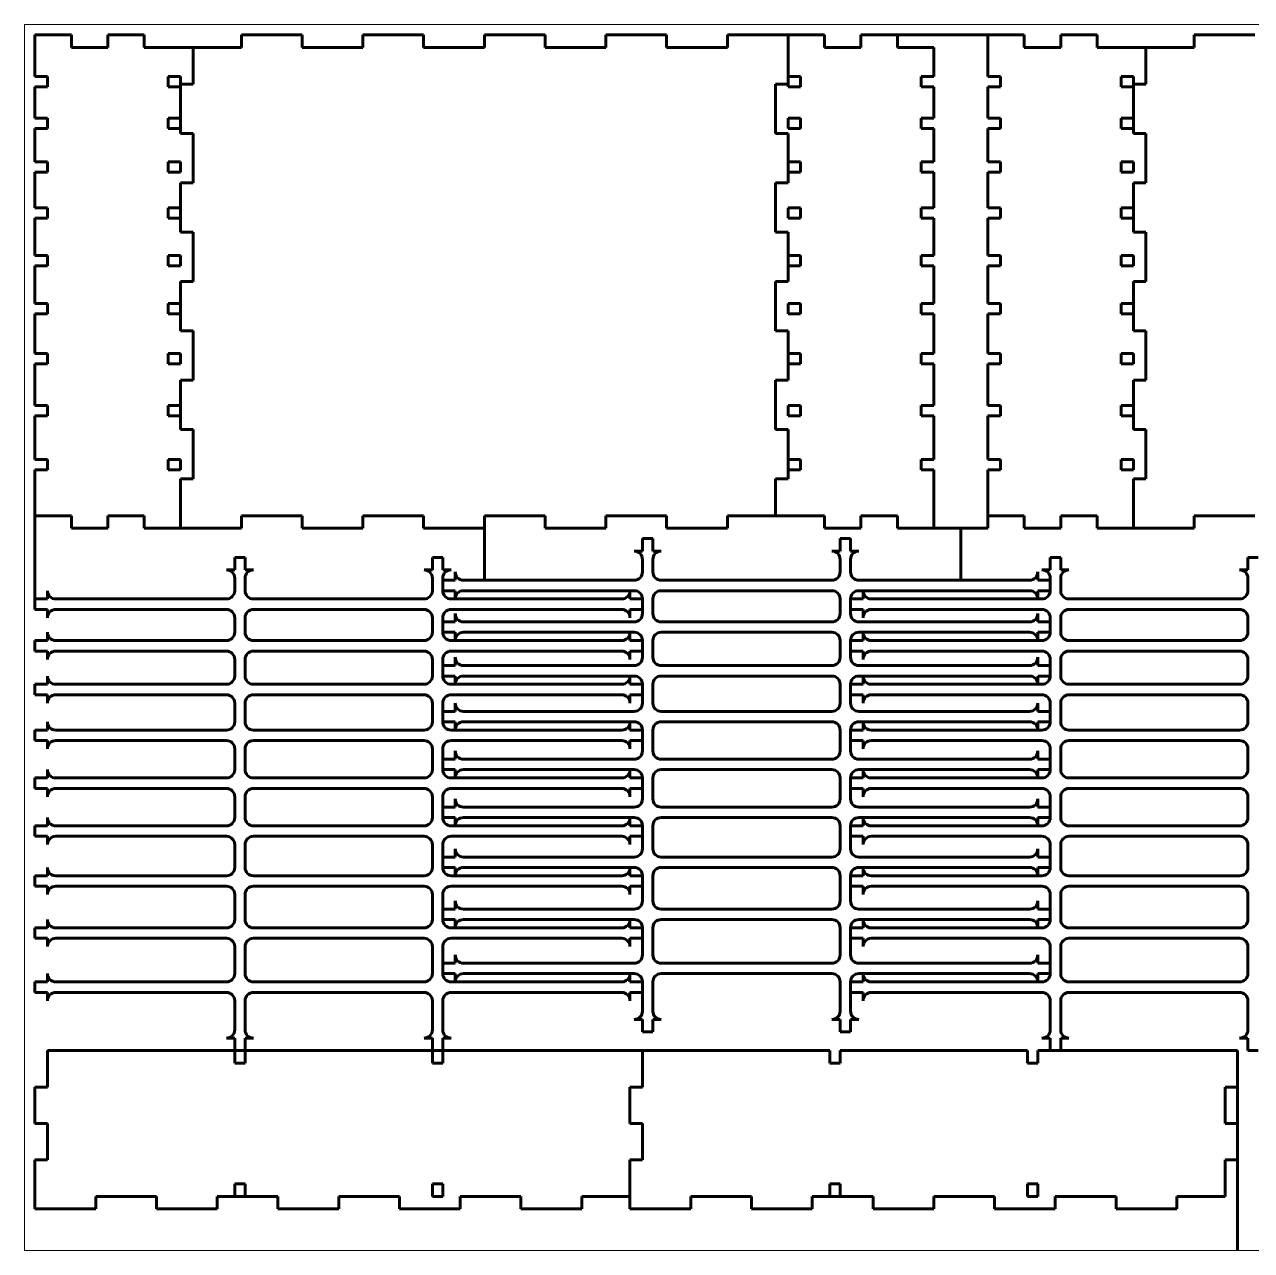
# Model space of a CAD drawing. Header units: millimetres. Extents: x -1515 to 624, y -1082 to 1116.
# Drawn here: x -889 to -299, y -1082 to -493 of the extents above; entities that cross this region are included whole.
import ezdxf

# ---------------------------------------------------------------- set-up
doc = ezdxf.new("R2010")
doc.units = ezdxf.units.MM
doc.linetypes.add('K5LT_BASIC', pattern=[0])
doc.linetypes.add('K5LT_THIN', pattern=[0])

# ---------------------------------------------------------------- blocks, each defined once
blk = doc.blocks.new('U1')
at = {"color": 7, "linetype": 'K5LT_THIN', "lineweight": 18, "true_color": 0xffffff}
for p, q in [((10.99, -492.53), (-889.01, -492.53)), ((-889.01, -492.53), (-889.01, -1081.53)), ((-889.01, -1081.53), (10.99, -1081.53))]:
    blk.add_line(p, q, dxfattribs=at)

msp = doc.modelspace()

# ---------------------------------------------------------------- linework, layer by layer
at = {"color": 143, "linetype": 'K5LT_BASIC', "lineweight": 60, "true_color": 0x33acca}
for p, q in [((-884.008, -497.53), (-866.508, -497.53)), ((-884.008, -517.53), (-884.008, -497.53)), ((-866.508, -497.53), (-866.508, -503.53)), ((-849.008, -503.53), (-849.008, -497.53)), ((-849.008, -497.53), (-831.508, -497.53)), ((-831.508, -497.53), (-831.508, -503.53)), ((-784.808, -503.53), (-784.808, -497.53)), ((-755.608, -497.53), (-784.808, -497.53)), ((-755.608, -497.53), (-755.608, -503.53)), ((-697.208, -497.53), (-726.408, -497.53)), ((-726.408, -503.53), (-726.408, -497.53)), ((-697.208, -497.53), (-697.208, -503.53)), ((-668.008, -503.53), (-668.008, -497.53)), ((-668.008, -497.53), (-638.808, -497.53)), ((-638.808, -497.53), (-638.808, -503.53)), ((-609.608, -503.53), (-609.608, -497.53)), ((-609.608, -497.53), (-580.408, -497.53)), ((-580.408, -497.53), (-580.408, -503.53)), ((-551.208, -503.53), (-551.208, -497.53)), ((-551.208, -497.53), (-528.008, -497.53)), ((-528.008, -497.53), (-522.008, -497.53)), ((-522.008, -497.53), (-522.008, -521.23)), ((-522.008, -497.53), (-504.508, -497.53)), ((-504.508, -503.53), (-504.508, -497.53)), ((-487.008, -497.53), (-469.508, -497.53)), ((-487.008, -497.53), (-487.008, -503.53)), ((-469.508, -503.53), (-469.508, -497.53)), ((-469.508, -497.53), (-426.008, -497.53)), ((-426.008, -497.53), (-408.508, -497.53)), ((-426.008, -517.53), (-426.008, -497.53)), ((-408.508, -497.53), (-408.508, -503.53)), ((-391.008, -503.53), (-391.008, -497.53)), ((-391.008, -497.53), (-373.508, -497.53)), ((-373.508, -497.53), (-373.508, -503.53)), ((-326.808, -503.53), (-326.808, -497.53)), ((-297.608, -497.53), (-326.808, -497.53)), ((-866.508, -503.53), (-849.008, -503.53)), ((-831.508, -503.53), (-814.008, -503.53)), ((-814.008, -503.53), (-808.008, -503.53)), ((-808.008, -521.23), (-808.008, -503.53)), ((-808.008, -503.53), (-784.808, -503.53)), ((-755.608, -503.53), (-726.408, -503.53)), ((-668.008, -503.53), (-697.208, -503.53)), ((-609.608, -503.53), (-638.808, -503.53)), ((-551.208, -503.53), (-580.408, -503.53)), ((-487.008, -503.53), (-504.508, -503.53)), ((-452.008, -503.53), (-469.508, -503.53)), ((-452.008, -503.53), (-452.008, -517.53)), ((-408.508, -503.53), (-391.008, -503.53)), ((-373.508, -503.53), (-356.008, -503.53)), ((-356.008, -503.53), (-350.008, -503.53)), ((-350.008, -521.23), (-350.008, -503.53)), ((-350.008, -503.53), (-326.808, -503.53)), ((-884.008, -517.53), (-878.008, -517.53)), ((-878.008, -522.53), (-878.008, -517.53)), ((-820.008, -517.53), (-814.008, -517.53)), ((-820.008, -517.53), (-820.008, -522.53)), ((-814.008, -517.53), (-814.008, -521.23)), ((-516.008, -517.53), (-522.008, -517.53)), ((-516.008, -517.53), (-516.008, -522.53)), ((-452.008, -517.53), (-458.008, -517.53)), ((-458.008, -522.53), (-458.008, -517.53)), ((-426.008, -517.53), (-420.008, -517.53)), ((-420.008, -522.53), (-420.008, -517.53)), ((-362.008, -517.53), (-356.008, -517.53)), ((-362.008, -517.53), (-362.008, -522.53)), ((-356.008, -517.53), (-356.008, -521.23)), ((-878.008, -522.53), (-884.008, -522.53)), ((-884.008, -537.53), (-884.008, -522.53)), ((-814.008, -522.53), (-820.008, -522.53)), ((-814.008, -544.93), (-814.008, -521.23)), ((-814.008, -521.23), (-808.008, -521.23)), ((-522.008, -521.23), (-528.008, -521.23)), ((-528.008, -521.23), (-528.008, -544.93)), ((-522.008, -522.53), (-522.008, -521.23)), ((-522.008, -522.53), (-516.008, -522.53)), ((-458.008, -522.53), (-452.008, -522.53)), ((-452.008, -537.53), (-452.008, -522.53)), ((-420.008, -522.53), (-426.008, -522.53)), ((-426.008, -537.53), (-426.008, -522.53)), ((-356.008, -522.53), (-362.008, -522.53)), ((-356.008, -544.93), (-356.008, -521.23)), ((-356.008, -521.23), (-350.008, -521.23)), ((-884.008, -537.53), (-878.008, -537.53)), ((-878.008, -542.53), (-878.008, -537.53)), ((-820.008, -537.53), (-814.008, -537.53)), ((-820.008, -537.53), (-820.008, -542.53)), ((-516.008, -537.53), (-522.008, -537.53)), ((-522.008, -542.53), (-522.008, -537.53)), ((-516.008, -537.53), (-516.008, -542.53)), ((-452.008, -537.53), (-458.008, -537.53)), ((-458.008, -542.53), (-458.008, -537.53)), ((-426.008, -537.53), (-420.008, -537.53)), ((-420.008, -542.53), (-420.008, -537.53)), ((-362.008, -537.53), (-356.008, -537.53)), ((-362.008, -537.53), (-362.008, -542.53)), ((-878.008, -542.53), (-884.008, -542.53)), ((-884.008, -558.53), (-884.008, -542.53)), ((-814.008, -542.53), (-820.008, -542.53)), ((-808.008, -544.93), (-814.008, -544.93)), ((-808.008, -568.63), (-808.008, -544.93)), ((-522.008, -544.93), (-528.008, -544.93)), ((-522.008, -542.53), (-516.008, -542.53)), ((-522.008, -544.93), (-522.008, -568.63)), ((-458.008, -542.53), (-452.008, -542.53)), ((-452.008, -558.53), (-452.008, -542.53)), ((-420.008, -542.53), (-426.008, -542.53)), ((-426.008, -558.53), (-426.008, -542.53)), ((-356.008, -542.53), (-362.008, -542.53)), ((-350.008, -544.93), (-356.008, -544.93)), ((-350.008, -568.63), (-350.008, -544.93)), ((-878.008, -558.53), (-884.008, -558.53)), ((-878.008, -563.53), (-878.008, -558.53)), ((-814.008, -558.53), (-820.008, -558.53)), ((-820.008, -563.53), (-820.008, -558.53)), ((-814.008, -563.53), (-814.008, -558.53)), ((-522.008, -558.53), (-516.008, -558.53)), ((-516.008, -558.53), (-516.008, -563.53)), ((-458.008, -558.53), (-452.008, -558.53)), ((-458.008, -563.53), (-458.008, -558.53)), ((-420.008, -558.53), (-426.008, -558.53)), ((-420.008, -563.53), (-420.008, -558.53)), ((-356.008, -558.53), (-362.008, -558.53)), ((-362.008, -563.53), (-362.008, -558.53)), ((-356.008, -563.53), (-356.008, -558.53)), ((-884.008, -563.53), (-878.008, -563.53)), ((-884.008, -580.53), (-884.008, -563.53)), ((-820.008, -563.53), (-814.008, -563.53)), ((-516.008, -563.53), (-522.008, -563.53)), ((-452.008, -563.53), (-458.008, -563.53)), ((-452.008, -580.53), (-452.008, -563.53)), ((-426.008, -563.53), (-420.008, -563.53)), ((-426.008, -580.53), (-426.008, -563.53)), ((-362.008, -563.53), (-356.008, -563.53)), ((-814.008, -592.33), (-814.008, -568.63)), ((-814.008, -568.63), (-808.008, -568.63)), ((-528.008, -568.63), (-528.008, -592.33)), ((-528.008, -568.63), (-522.008, -568.63)), ((-356.008, -592.33), (-356.008, -568.63)), ((-356.008, -568.63), (-350.008, -568.63)), ((-884.008, -580.53), (-878.008, -580.53)), ((-878.008, -585.53), (-878.008, -580.53)), ((-820.008, -580.53), (-814.008, -580.53)), ((-820.008, -580.53), (-820.008, -585.53)), ((-516.008, -580.53), (-522.008, -580.53)), ((-522.008, -585.53), (-522.008, -580.53)), ((-516.008, -580.53), (-516.008, -585.53)), ((-452.008, -580.53), (-458.008, -580.53)), ((-458.008, -585.53), (-458.008, -580.53)), ((-426.008, -580.53), (-420.008, -580.53)), ((-420.008, -585.53), (-420.008, -580.53)), ((-362.008, -580.53), (-356.008, -580.53)), ((-362.008, -580.53), (-362.008, -585.53)), ((-878.008, -585.53), (-884.008, -585.53)), ((-884.008, -603.53), (-884.008, -585.53)), ((-814.008, -585.53), (-820.008, -585.53)), ((-522.008, -585.53), (-516.008, -585.53)), ((-458.008, -585.53), (-452.008, -585.53)), ((-452.008, -603.53), (-452.008, -585.53)), ((-420.008, -585.53), (-426.008, -585.53)), ((-426.008, -603.53), (-426.008, -585.53)), ((-356.008, -585.53), (-362.008, -585.53)), ((-808.008, -592.33), (-814.008, -592.33)), ((-808.008, -592.33), (-808.008, -616.03)), ((-522.008, -592.33), (-528.008, -592.33)), ((-522.008, -592.33), (-522.008, -616.03)), ((-350.008, -592.33), (-356.008, -592.33)), ((-350.008, -592.33), (-350.008, -616.03)), ((-884.008, -603.53), (-878.008, -603.53)), ((-878.008, -608.53), (-878.008, -603.53)), ((-820.008, -603.53), (-814.008, -603.53)), ((-820.008, -603.53), (-820.008, -608.53)), ((-814.008, -608.53), (-814.008, -603.53)), ((-516.008, -603.53), (-522.008, -603.53)), ((-516.008, -603.53), (-516.008, -608.53)), ((-452.008, -603.53), (-458.008, -603.53)), ((-458.008, -608.53), (-458.008, -603.53)), ((-426.008, -603.53), (-420.008, -603.53)), ((-420.008, -608.53), (-420.008, -603.53)), ((-362.008, -603.53), (-356.008, -603.53)), ((-362.008, -603.53), (-362.008, -608.53)), ((-356.008, -608.53), (-356.008, -603.53)), ((-878.008, -608.53), (-884.008, -608.53)), ((-884.008, -626.53), (-884.008, -608.53)), ((-814.008, -608.53), (-820.008, -608.53)), ((-522.008, -608.53), (-516.008, -608.53)), ((-458.008, -608.53), (-452.008, -608.53)), ((-452.008, -626.53), (-452.008, -608.53)), ((-420.008, -608.53), (-426.008, -608.53)), ((-426.008, -626.53), (-426.008, -608.53)), ((-356.008, -608.53), (-362.008, -608.53)), ((-814.008, -639.73), (-814.008, -616.03)), ((-814.008, -616.03), (-808.008, -616.03)), ((-528.008, -616.03), (-528.008, -639.73)), ((-528.008, -616.03), (-522.008, -616.03)), ((-356.008, -639.73), (-356.008, -616.03)), ((-356.008, -616.03), (-350.008, -616.03)), ((-884.008, -626.53), (-878.008, -626.53)), ((-878.008, -631.53), (-878.008, -626.53)), ((-820.008, -626.53), (-814.008, -626.53)), ((-820.008, -626.53), (-820.008, -631.53)), ((-516.008, -626.53), (-522.008, -626.53)), ((-522.008, -631.53), (-522.008, -626.53)), ((-516.008, -626.53), (-516.008, -631.53)), ((-452.008, -626.53), (-458.008, -626.53)), ((-458.008, -631.53), (-458.008, -626.53)), ((-426.008, -626.53), (-420.008, -626.53)), ((-420.008, -631.53), (-420.008, -626.53)), ((-362.008, -626.53), (-356.008, -626.53)), ((-362.008, -626.53), (-362.008, -631.53)), ((-878.008, -631.53), (-884.008, -631.53)), ((-884.008, -650.53), (-884.008, -631.53)), ((-814.008, -631.53), (-820.008, -631.53)), ((-522.008, -631.53), (-516.008, -631.53)), ((-458.008, -631.53), (-452.008, -631.53)), ((-452.008, -650.53), (-452.008, -631.53)), ((-420.008, -631.53), (-426.008, -631.53)), ((-426.008, -650.53), (-426.008, -631.53)), ((-356.008, -631.53), (-362.008, -631.53)), ((-808.008, -639.73), (-814.008, -639.73)), ((-808.008, -663.43), (-808.008, -639.73)), ((-522.008, -639.73), (-528.008, -639.73)), ((-522.008, -639.73), (-522.008, -663.43)), ((-350.008, -639.73), (-356.008, -639.73)), ((-350.008, -663.43), (-350.008, -639.73)), ((-878.008, -650.53), (-884.008, -650.53)), ((-878.008, -655.53), (-878.008, -650.53)), ((-814.008, -650.53), (-820.008, -650.53)), ((-820.008, -655.53), (-820.008, -650.53)), ((-814.008, -655.53), (-814.008, -650.53)), ((-522.008, -650.53), (-516.008, -650.53)), ((-516.008, -650.53), (-516.008, -655.53)), ((-458.008, -650.53), (-452.008, -650.53)), ((-458.008, -655.53), (-458.008, -650.53)), ((-420.008, -650.53), (-426.008, -650.53)), ((-420.008, -655.53), (-420.008, -650.53)), ((-356.008, -650.53), (-362.008, -650.53)), ((-362.008, -655.53), (-362.008, -650.53)), ((-356.008, -655.53), (-356.008, -650.53)), ((-884.008, -655.53), (-878.008, -655.53)), ((-884.008, -675.53), (-884.008, -655.53)), ((-820.008, -655.53), (-814.008, -655.53)), ((-516.008, -655.53), (-522.008, -655.53)), ((-452.008, -655.53), (-458.008, -655.53)), ((-452.008, -675.53), (-452.008, -655.53)), ((-426.008, -655.53), (-420.008, -655.53)), ((-426.008, -675.53), (-426.008, -655.53)), ((-362.008, -655.53), (-356.008, -655.53)), ((-814.008, -687.13), (-814.008, -663.43)), ((-808.008, -663.43), (-814.008, -663.43)), ((-528.008, -663.43), (-528.008, -687.13)), ((-528.008, -663.43), (-522.008, -663.43)), ((-356.008, -687.13), (-356.008, -663.43)), ((-350.008, -663.43), (-356.008, -663.43)), ((-878.008, -675.53), (-884.008, -675.53)), ((-878.008, -680.53), (-878.008, -675.53)), ((-814.008, -675.53), (-820.008, -675.53)), ((-820.008, -680.53), (-820.008, -675.53)), ((-522.008, -675.53), (-516.008, -675.53)), ((-522.008, -680.53), (-522.008, -675.53)), ((-516.008, -675.53), (-516.008, -680.53)), ((-458.008, -675.53), (-452.008, -675.53)), ((-458.008, -680.53), (-458.008, -675.53)), ((-420.008, -675.53), (-426.008, -675.53)), ((-420.008, -680.53), (-420.008, -675.53)), ((-356.008, -675.53), (-362.008, -675.53)), ((-362.008, -680.53), (-362.008, -675.53)), ((-884.008, -680.53), (-878.008, -680.53)), ((-884.008, -701.53), (-884.008, -680.53)), ((-820.008, -680.53), (-814.008, -680.53)), ((-516.008, -680.53), (-522.008, -680.53)), ((-452.008, -680.53), (-458.008, -680.53)), ((-452.008, -701.53), (-452.008, -680.53)), ((-426.008, -680.53), (-420.008, -680.53)), ((-426.008, -701.53), (-426.008, -680.53)), ((-362.008, -680.53), (-356.008, -680.53)), ((-808.008, -687.13), (-814.008, -687.13)), ((-808.008, -710.83), (-808.008, -687.13)), ((-522.008, -687.13), (-528.008, -687.13)), ((-522.008, -687.13), (-522.008, -710.83)), ((-350.008, -687.13), (-356.008, -687.13)), ((-350.008, -710.83), (-350.008, -687.13)), ((-878.008, -701.53), (-884.008, -701.53)), ((-878.008, -706.53), (-878.008, -701.53)), ((-814.008, -701.53), (-820.008, -701.53)), ((-820.008, -706.53), (-820.008, -701.53)), ((-814.008, -706.53), (-814.008, -701.53)), ((-522.008, -701.53), (-516.008, -701.53)), ((-516.008, -706.53), (-516.008, -701.53)), ((-458.008, -701.53), (-452.008, -701.53)), ((-458.008, -706.53), (-458.008, -701.53)), ((-420.008, -701.53), (-426.008, -701.53)), ((-420.008, -706.53), (-420.008, -701.53)), ((-356.008, -701.53), (-362.008, -701.53)), ((-362.008, -706.53), (-362.008, -701.53)), ((-356.008, -706.53), (-356.008, -701.53)), ((-884.008, -706.53), (-878.008, -706.53)), ((-884.008, -728.53), (-884.008, -706.53)), ((-820.008, -706.53), (-814.008, -706.53)), ((-516.008, -706.53), (-522.008, -706.53)), ((-452.008, -706.53), (-458.008, -706.53)), ((-452.008, -706.53), (-452.008, -734.53)), ((-426.008, -706.53), (-420.008, -706.53)), ((-426.008, -728.53), (-426.008, -706.53)), ((-362.008, -706.53), (-356.008, -706.53)), ((-814.008, -734.53), (-814.008, -710.83)), ((-814.008, -710.83), (-808.008, -710.83)), ((-528.008, -728.53), (-528.008, -710.83)), ((-528.008, -710.83), (-522.008, -710.83)), ((-356.008, -734.53), (-356.008, -710.83)), ((-356.008, -710.83), (-350.008, -710.83)), ((-884.008, -728.53), (-866.508, -728.53)), ((-884.008, -728.53), (-884.008, -768.53)), ((-866.508, -728.53), (-866.508, -734.53)), ((-849.008, -734.53), (-849.008, -728.53)), ((-849.008, -728.53), (-831.508, -728.53)), ((-831.508, -728.53), (-831.508, -734.53)), ((-784.808, -728.53), (-755.608, -728.53)), ((-784.808, -728.53), (-784.808, -734.53)), ((-755.608, -734.53), (-755.608, -728.53)), ((-726.408, -728.53), (-697.208, -728.53)), ((-726.408, -728.53), (-726.408, -734.53)), ((-697.208, -734.53), (-697.208, -728.53)), ((-668.008, -728.53), (-638.808, -728.53)), ((-668.008, -728.53), (-668.008, -734.53)), ((-638.808, -734.53), (-638.808, -728.53)), ((-580.408, -728.53), (-609.608, -728.53)), ((-609.608, -728.53), (-609.608, -734.53)), ((-580.408, -734.53), (-580.408, -728.53)), ((-528.008, -728.53), (-551.208, -728.53)), ((-551.208, -728.53), (-551.208, -734.53)), ((-528.008, -728.53), (-522.008, -728.53)), ((-504.508, -728.53), (-522.008, -728.53)), ((-504.508, -734.53), (-504.508, -728.53)), ((-469.508, -728.53), (-487.008, -728.53)), ((-487.008, -728.53), (-487.008, -734.53)), ((-469.508, -734.53), (-469.508, -728.53)), ((-426.008, -728.53), (-408.508, -728.53)), ((-426.008, -728.53), (-426.008, -734.53)), ((-408.508, -728.53), (-408.508, -734.53)), ((-391.008, -734.53), (-391.008, -728.53)), ((-391.008, -728.53), (-373.508, -728.53)), ((-373.508, -728.53), (-373.508, -734.53)), ((-326.808, -728.53), (-297.608, -728.53)), ((-326.808, -728.53), (-326.808, -734.53)), ((-849.008, -734.53), (-866.508, -734.53)), ((-814.008, -734.53), (-831.508, -734.53)), ((-814.008, -734.53), (-808.008, -734.53)), ((-784.808, -734.53), (-808.008, -734.53)), ((-726.408, -734.53), (-755.608, -734.53)), ((-668.008, -734.53), (-697.208, -734.53)), ((-668.008, -734.53), (-668.008, -759.53)), ((-638.808, -734.53), (-609.608, -734.53)), ((-580.408, -734.53), (-551.208, -734.53)), ((-487.008, -734.53), (-504.508, -734.53)), ((-452.008, -734.53), (-469.508, -734.53)), ((-452.008, -734.53), (-426.008, -734.53)), ((-439.008, -734.53), (-439.008, -759.53)), ((-391.008, -734.53), (-408.508, -734.53)), ((-356.008, -734.53), (-373.508, -734.53)), ((-356.008, -734.53), (-350.008, -734.53)), ((-326.808, -734.53), (-350.008, -734.53)), ((-592.008, -745.53), (-592.008, -739.53)), ((-592.008, -739.53), (-587.008, -739.53)), ((-587.008, -739.53), (-587.008, -745.53)), ((-492.008, -739.53), (-497.008, -739.53)), ((-497.008, -739.53), (-497.008, -745.53)), ((-492.008, -745.53), (-492.008, -739.53)), ((-788.008, -754.53), (-788.008, -748.53)), ((-788.008, -748.53), (-783.008, -748.53)), ((-783.008, -748.53), (-783.008, -754.53)), ((-688.008, -748.53), (-693.008, -748.53)), ((-693.008, -748.53), (-693.008, -754.53)), ((-688.008, -754.53), (-688.008, -748.53)), ((-596.008, -745.53), (-592.008, -745.53)), ((-587.008, -745.53), (-583.008, -745.53)), ((-497.008, -745.53), (-501.008, -745.53)), ((-488.008, -745.53), (-492.008, -745.53)), ((-396.008, -754.53), (-396.008, -748.53)), ((-396.008, -748.53), (-391.008, -748.53)), ((-391.008, -748.53), (-391.008, -754.53)), ((-296.008, -748.53), (-301.008, -748.53)), ((-301.008, -748.53), (-301.008, -754.53)), ((-792.008, -754.53), (-788.008, -754.53)), ((-783.008, -754.53), (-779.008, -754.53)), ((-693.008, -754.53), (-697.008, -754.53)), ((-684.008, -754.53), (-688.008, -754.53)), ((-592.008, -749.53), (-592.008, -755.53)), ((-587.008, -749.53), (-587.008, -755.53)), ((-497.008, -749.53), (-497.008, -755.53)), ((-492.008, -749.53), (-492.008, -755.53)), ((-400.008, -754.53), (-396.008, -754.53)), ((-391.008, -754.53), (-387.008, -754.53)), ((-301.008, -754.53), (-305.008, -754.53)), ((-788.008, -758.53), (-788.008, -764.53)), ((-783.008, -758.53), (-783.008, -764.53)), ((-693.008, -758.53), (-693.008, -764.53)), ((-688.008, -758.53), (-688.008, -764.53)), ((-688.008, -759.53), (-682.008, -759.53)), ((-682.008, -755.53), (-682.008, -759.53)), ((-402.008, -755.53), (-402.008, -759.53)), ((-402.008, -759.53), (-396.008, -759.53)), ((-396.008, -758.53), (-396.008, -764.53)), ((-391.008, -758.53), (-391.008, -764.53)), ((-301.008, -758.53), (-301.008, -764.53)), ((-878.008, -764.53), (-878.008, -768.53)), ((-682.008, -764.53), (-688.008, -764.53)), ((-682.008, -764.53), (-682.008, -768.53)), ((-598.008, -764.53), (-598.008, -768.53)), ((-486.008, -764.53), (-486.008, -768.53)), ((-396.008, -764.53), (-402.008, -764.53)), ((-402.008, -764.53), (-402.008, -768.53)), ((-884.008, -768.53), (-878.008, -768.53)), ((-884.008, -768.53), (-884.008, -773.53)), ((-598.008, -768.53), (-592.008, -768.53)), ((-592.008, -768.53), (-592.008, -775.53)), ((-587.008, -768.53), (-587.008, -775.53)), ((-497.008, -768.53), (-497.008, -775.53)), ((-492.008, -768.53), (-492.008, -775.53)), ((-492.008, -768.53), (-486.008, -768.53)), ((-878.008, -773.53), (-884.008, -773.53)), ((-878.008, -773.53), (-878.008, -777.53)), ((-788.008, -777.53), (-788.008, -784.53)), ((-783.008, -777.53), (-783.008, -784.53)), ((-693.008, -777.53), (-693.008, -784.53)), ((-688.008, -777.53), (-688.008, -784.53)), ((-682.008, -775.53), (-682.008, -779.53)), ((-592.008, -773.53), (-598.008, -773.53)), ((-598.008, -773.53), (-598.008, -777.53)), ((-486.008, -773.53), (-492.008, -773.53)), ((-486.008, -773.53), (-486.008, -777.53)), ((-402.008, -775.53), (-402.008, -779.53)), ((-396.008, -777.53), (-396.008, -784.53)), ((-391.008, -777.53), (-391.008, -784.53)), ((-301.008, -777.53), (-301.008, -784.53)), ((-688.008, -779.53), (-682.008, -779.53)), ((-402.008, -779.53), (-396.008, -779.53)), ((-884.008, -788.53), (-878.008, -788.53)), ((-884.008, -788.53), (-884.008, -793.53)), ((-878.008, -784.53), (-878.008, -788.53)), ((-682.008, -784.53), (-688.008, -784.53)), ((-682.008, -788.53), (-682.008, -784.53)), ((-598.008, -784.53), (-598.008, -788.53)), ((-598.008, -788.53), (-592.008, -788.53)), ((-592.008, -788.53), (-592.008, -796.53)), ((-587.008, -788.53), (-587.008, -796.53)), ((-497.008, -796.53), (-497.008, -788.53)), ((-492.008, -788.53), (-492.008, -796.53)), ((-492.008, -788.53), (-486.008, -788.53)), ((-486.008, -784.53), (-486.008, -788.53)), ((-396.008, -784.53), (-402.008, -784.53)), ((-402.008, -788.53), (-402.008, -784.53)), ((-878.008, -793.53), (-884.008, -793.53)), ((-878.008, -797.53), (-878.008, -793.53)), ((-592.008, -793.53), (-598.008, -793.53)), ((-598.008, -797.53), (-598.008, -793.53)), ((-486.008, -793.53), (-492.008, -793.53)), ((-486.008, -797.53), (-486.008, -793.53)), ((-788.008, -805.53), (-788.008, -797.53)), ((-783.008, -797.53), (-783.008, -805.53)), ((-693.008, -805.53), (-693.008, -797.53)), ((-688.008, -797.53), (-688.008, -805.53)), ((-682.008, -800.53), (-688.008, -800.53)), ((-682.008, -796.53), (-682.008, -800.53)), ((-402.008, -796.53), (-402.008, -800.53)), ((-396.008, -800.53), (-402.008, -800.53)), ((-396.008, -805.53), (-396.008, -797.53)), ((-391.008, -797.53), (-391.008, -805.53)), ((-301.008, -805.53), (-301.008, -797.53)), ((-878.008, -805.53), (-878.008, -809.53)), ((-688.008, -805.53), (-682.008, -805.53)), ((-682.008, -809.53), (-682.008, -805.53)), ((-598.008, -805.53), (-598.008, -809.53)), ((-486.008, -805.53), (-486.008, -809.53)), ((-402.008, -809.53), (-402.008, -805.53)), ((-402.008, -805.53), (-396.008, -805.53)), ((-878.008, -809.53), (-884.008, -809.53)), ((-884.008, -814.53), (-884.008, -809.53)), ((-592.008, -809.53), (-598.008, -809.53)), ((-592.008, -809.53), (-592.008, -818.53)), ((-587.008, -809.53), (-587.008, -818.53)), ((-497.008, -809.53), (-497.008, -818.53)), ((-492.008, -809.53), (-492.008, -818.53)), ((-486.008, -809.53), (-492.008, -809.53)), ((-884.008, -814.53), (-878.008, -814.53)), ((-878.008, -818.53), (-878.008, -814.53)), ((-788.008, -818.53), (-788.008, -827.53)), ((-783.008, -818.53), (-783.008, -827.53)), ((-693.008, -818.53), (-693.008, -827.53)), ((-688.008, -818.53), (-688.008, -827.53)), ((-682.008, -818.53), (-682.008, -822.53)), ((-598.008, -818.53), (-598.008, -814.53)), ((-598.008, -814.53), (-592.008, -814.53)), ((-492.008, -814.53), (-486.008, -814.53)), ((-486.008, -818.53), (-486.008, -814.53)), ((-402.008, -818.53), (-402.008, -822.53)), ((-396.008, -818.53), (-396.008, -827.53)), ((-391.008, -818.53), (-391.008, -827.53)), ((-301.008, -818.53), (-301.008, -827.53)), ((-688.008, -822.53), (-682.008, -822.53)), ((-402.008, -822.53), (-396.008, -822.53)), ((-878.008, -827.53), (-878.008, -831.53)), ((-682.008, -827.53), (-688.008, -827.53)), ((-682.008, -827.53), (-682.008, -831.53)), ((-598.008, -827.53), (-598.008, -831.53)), ((-486.008, -827.53), (-486.008, -831.53)), ((-396.008, -827.53), (-402.008, -827.53)), ((-402.008, -827.53), (-402.008, -831.53)), ((-884.008, -831.53), (-878.008, -831.53)), ((-884.008, -831.53), (-884.008, -836.53)), ((-878.008, -836.53), (-884.008, -836.53)), ((-878.008, -836.53), (-878.008, -840.53)), ((-598.008, -831.53), (-592.008, -831.53)), ((-592.008, -836.53), (-598.008, -836.53)), ((-598.008, -836.53), (-598.008, -840.53)), ((-592.008, -831.53), (-592.008, -841.53)), ((-587.008, -831.53), (-587.008, -841.53)), ((-497.008, -841.53), (-497.008, -831.53)), ((-492.008, -831.53), (-492.008, -841.53)), ((-492.008, -831.53), (-486.008, -831.53)), ((-486.008, -836.53), (-492.008, -836.53)), ((-486.008, -836.53), (-486.008, -840.53)), ((-788.008, -850.53), (-788.008, -840.53)), ((-783.008, -840.53), (-783.008, -850.53)), ((-693.008, -850.53), (-693.008, -840.53)), ((-688.008, -840.53), (-688.008, -850.53)), ((-682.008, -841.53), (-682.008, -845.53)), ((-402.008, -841.53), (-402.008, -845.53)), ((-396.008, -850.53), (-396.008, -840.53)), ((-391.008, -840.53), (-391.008, -850.53)), ((-301.008, -850.53), (-301.008, -840.53)), ((-688.008, -845.53), (-682.008, -845.53)), ((-402.008, -845.53), (-396.008, -845.53)), ((-884.008, -854.53), (-878.008, -854.53)), ((-884.008, -854.53), (-884.008, -859.53)), ((-878.008, -850.53), (-878.008, -854.53)), ((-682.008, -850.53), (-688.008, -850.53)), ((-682.008, -850.53), (-682.008, -854.53)), ((-598.008, -850.53), (-598.008, -854.53)), ((-598.008, -854.53), (-592.008, -854.53)), ((-592.008, -854.53), (-592.008, -864.53)), ((-587.008, -854.53), (-587.008, -864.53)), ((-497.008, -864.53), (-497.008, -854.53)), ((-492.008, -854.53), (-492.008, -864.53)), ((-492.008, -854.53), (-486.008, -854.53)), ((-486.008, -850.53), (-486.008, -854.53)), ((-396.008, -850.53), (-402.008, -850.53)), ((-402.008, -850.53), (-402.008, -854.53)), ((-878.008, -859.53), (-884.008, -859.53)), ((-878.008, -859.53), (-878.008, -863.53)), ((-592.008, -859.53), (-598.008, -859.53)), ((-598.008, -859.53), (-598.008, -863.53)), ((-486.008, -859.53), (-492.008, -859.53)), ((-486.008, -859.53), (-486.008, -863.53)), ((-788.008, -873.53), (-788.008, -863.53)), ((-783.008, -863.53), (-783.008, -873.53)), ((-693.008, -873.53), (-693.008, -863.53)), ((-688.008, -863.53), (-688.008, -873.53)), ((-682.008, -864.53), (-682.008, -868.53)), ((-402.008, -864.53), (-402.008, -868.53)), ((-396.008, -873.53), (-396.008, -863.53)), ((-391.008, -863.53), (-391.008, -873.53)), ((-301.008, -873.53), (-301.008, -863.53)), ((-688.008, -868.53), (-682.008, -868.53)), ((-402.008, -868.53), (-396.008, -868.53)), ((-884.008, -877.53), (-878.008, -877.53)), ((-884.008, -877.53), (-884.008, -882.53)), ((-878.008, -873.53), (-878.008, -877.53)), ((-682.008, -873.53), (-688.008, -873.53)), ((-682.008, -873.53), (-682.008, -877.53)), ((-598.008, -873.53), (-598.008, -877.53)), ((-598.008, -877.53), (-592.008, -877.53)), ((-592.008, -877.53), (-592.008, -888.53)), ((-587.008, -877.53), (-587.008, -888.53)), ((-497.008, -888.53), (-497.008, -877.53)), ((-492.008, -877.53), (-492.008, -888.53)), ((-492.008, -877.53), (-486.008, -877.53)), ((-486.008, -873.53), (-486.008, -877.53)), ((-396.008, -873.53), (-402.008, -873.53)), ((-402.008, -873.53), (-402.008, -877.53)), ((-878.008, -882.53), (-884.008, -882.53)), ((-878.008, -882.53), (-878.008, -886.53)), ((-592.008, -882.53), (-598.008, -882.53)), ((-598.008, -882.53), (-598.008, -886.53)), ((-486.008, -882.53), (-492.008, -882.53)), ((-486.008, -882.53), (-486.008, -886.53)), ((-788.008, -897.53), (-788.008, -886.53)), ((-783.008, -886.53), (-783.008, -897.53)), ((-693.008, -897.53), (-693.008, -886.53)), ((-688.008, -886.53), (-688.008, -897.53)), ((-682.008, -892.53), (-682.008, -888.53)), ((-402.008, -892.53), (-402.008, -888.53)), ((-396.008, -897.53), (-396.008, -886.53)), ((-391.008, -886.53), (-391.008, -897.53)), ((-301.008, -897.53), (-301.008, -886.53)), ((-682.008, -892.53), (-688.008, -892.53)), ((-396.008, -892.53), (-402.008, -892.53)), ((-878.008, -901.53), (-884.008, -901.53)), ((-884.008, -906.53), (-884.008, -901.53)), ((-878.008, -901.53), (-878.008, -897.53)), ((-688.008, -897.53), (-682.008, -897.53)), ((-682.008, -901.53), (-682.008, -897.53)), ((-598.008, -901.53), (-598.008, -897.53)), ((-592.008, -901.53), (-598.008, -901.53)), ((-592.008, -913.53), (-592.008, -901.53)), ((-587.008, -913.53), (-587.008, -901.53)), ((-497.008, -901.53), (-497.008, -913.53)), ((-492.008, -913.53), (-492.008, -901.53)), ((-486.008, -901.53), (-492.008, -901.53)), ((-486.008, -901.53), (-486.008, -897.53)), ((-402.008, -901.53), (-402.008, -897.53)), ((-402.008, -897.53), (-396.008, -897.53)), ((-884.008, -906.53), (-878.008, -906.53)), ((-878.008, -910.53), (-878.008, -906.53)), ((-598.008, -910.53), (-598.008, -906.53)), ((-598.008, -906.53), (-592.008, -906.53)), ((-492.008, -906.53), (-486.008, -906.53)), ((-486.008, -910.53), (-486.008, -906.53)), ((-788.008, -910.53), (-788.008, -922.53)), ((-783.008, -922.53), (-783.008, -910.53)), ((-693.008, -910.53), (-693.008, -922.53)), ((-688.008, -922.53), (-688.008, -910.53)), ((-682.008, -917.53), (-682.008, -913.53)), ((-402.008, -917.53), (-402.008, -913.53)), ((-396.008, -910.53), (-396.008, -922.53)), ((-391.008, -922.53), (-391.008, -910.53)), ((-301.008, -910.53), (-301.008, -922.53)), ((-682.008, -917.53), (-688.008, -917.53)), ((-396.008, -917.53), (-402.008, -917.53)), ((-878.008, -926.53), (-878.008, -922.53)), ((-688.008, -922.53), (-682.008, -922.53)), ((-682.008, -926.53), (-682.008, -922.53)), ((-598.008, -926.53), (-598.008, -922.53)), ((-486.008, -926.53), (-486.008, -922.53)), ((-402.008, -926.53), (-402.008, -922.53)), ((-402.008, -922.53), (-396.008, -922.53)), ((-878.008, -926.53), (-884.008, -926.53)), ((-884.008, -931.53), (-884.008, -926.53)), ((-884.008, -931.53), (-878.008, -931.53)), ((-878.008, -935.53), (-878.008, -931.53)), ((-592.008, -926.53), (-598.008, -926.53)), ((-598.008, -935.53), (-598.008, -931.53)), ((-598.008, -931.53), (-592.008, -931.53)), ((-486.008, -926.53), (-492.008, -926.53)), ((-492.008, -931.53), (-486.008, -931.53)), ((-486.008, -935.53), (-486.008, -931.53)), ((-682.008, -943.53), (-682.008, -939.53)), ((-402.008, -943.53), (-402.008, -939.53)), ((-878.008, -952.53), (-878.008, -948.53)), ((-682.008, -943.53), (-688.008, -943.53)), ((-688.008, -948.53), (-682.008, -948.53)), ((-682.008, -952.53), (-682.008, -948.53)), ((-598.008, -952.53), (-598.008, -948.53)), ((-486.008, -952.53), (-486.008, -948.53)), ((-396.008, -943.53), (-402.008, -943.53)), ((-402.008, -952.53), (-402.008, -948.53)), ((-402.008, -948.53), (-396.008, -948.53)), ((-878.008, -952.53), (-884.008, -952.53)), ((-884.008, -957.53), (-884.008, -952.53)), ((-592.008, -952.53), (-598.008, -952.53)), ((-592.008, -966.53), (-592.008, -952.53)), ((-587.008, -966.53), (-587.008, -952.53)), ((-497.008, -966.53), (-497.008, -952.53)), ((-492.008, -966.53), (-492.008, -952.53)), ((-486.008, -952.53), (-492.008, -952.53)), ((-884.008, -957.53), (-878.008, -957.53)), ((-878.008, -961.53), (-878.008, -957.53)), ((-598.008, -961.53), (-598.008, -957.53)), ((-598.008, -957.53), (-592.008, -957.53)), ((-492.008, -957.53), (-486.008, -957.53)), ((-486.008, -961.53), (-486.008, -957.53)), ((-788.008, -975.53), (-788.008, -961.53)), ((-783.008, -975.53), (-783.008, -961.53)), ((-693.008, -975.53), (-693.008, -961.53)), ((-688.008, -975.53), (-688.008, -961.53)), ((-396.008, -975.53), (-396.008, -961.53)), ((-391.008, -975.53), (-391.008, -961.53)), ((-301.008, -975.53), (-301.008, -961.53)), ((-596.008, -970.53), (-592.008, -970.53)), ((-592.008, -970.53), (-592.008, -976.53)), ((-587.008, -976.53), (-587.008, -970.53)), ((-587.008, -970.53), (-583.008, -970.53)), ((-501.008, -970.53), (-497.008, -970.53)), ((-497.008, -970.53), (-497.008, -976.53)), ((-492.008, -976.53), (-492.008, -970.53)), ((-492.008, -970.53), (-488.008, -970.53)), ((-592.008, -976.53), (-587.008, -976.53)), ((-497.008, -976.53), (-492.008, -976.53)), ((-792.008, -979.53), (-788.008, -979.53)), ((-788.008, -979.53), (-788.008, -985.53)), ((-783.008, -985.53), (-783.008, -979.53)), ((-783.008, -979.53), (-779.008, -979.53)), ((-697.008, -979.53), (-693.008, -979.53)), ((-693.008, -979.53), (-693.008, -985.53)), ((-688.008, -985.53), (-688.008, -979.53)), ((-688.008, -979.53), (-684.008, -979.53)), ((-400.008, -979.53), (-396.008, -979.53)), ((-396.008, -979.53), (-396.008, -985.53)), ((-391.008, -985.53), (-391.008, -979.53)), ((-391.008, -979.53), (-387.008, -979.53)), ((-305.008, -979.53), (-301.008, -979.53)), ((-301.008, -979.53), (-301.008, -985.53)), ((-878.008, -985.53), (-878.008, -1003.03)), ((-788.008, -985.53), (-878.008, -985.53)), ((-788.008, -985.53), (-783.008, -985.53)), ((-788.008, -991.53), (-788.008, -985.53)), ((-783.008, -985.53), (-783.008, -991.53)), ((-783.008, -985.53), (-693.008, -985.53)), ((-693.008, -985.53), (-688.008, -985.53)), ((-693.008, -985.53), (-693.008, -991.53)), ((-592.008, -985.53), (-688.008, -985.53)), ((-688.008, -985.53), (-688.008, -991.53)), ((-592.008, -985.53), (-592.008, -1003.03)), ((-502.008, -985.53), (-592.008, -985.53)), ((-502.008, -991.53), (-502.008, -985.53)), ((-497.008, -985.53), (-497.008, -991.53)), ((-497.008, -985.53), (-407.008, -985.53)), ((-407.008, -985.53), (-407.008, -991.53)), ((-306.008, -985.53), (-402.008, -985.53)), ((-402.008, -985.53), (-402.008, -991.53)), ((-396.008, -985.53), (-391.008, -985.53)), ((-306.008, -985.53), (-306.008, -1003.03)), ((-301.008, -985.53), (-296.008, -985.53)), ((-783.008, -991.53), (-788.008, -991.53)), ((-688.008, -991.53), (-693.008, -991.53)), ((-497.008, -991.53), (-502.008, -991.53)), ((-402.008, -991.53), (-407.008, -991.53)), ((-884.008, -1003.03), (-884.008, -1020.53)), ((-878.008, -1003.03), (-884.008, -1003.03)), ((-598.008, -1003.03), (-598.008, -1020.53)), ((-592.008, -1003.03), (-598.008, -1003.03)), ((-306.008, -1003.03), (-312.008, -1003.03)), ((-312.008, -1020.53), (-312.008, -1003.03)), ((-306.008, -1003.03), (-306.008, -1020.53)), ((-884.008, -1020.53), (-878.008, -1020.53)), ((-878.008, -1020.53), (-878.008, -1038.03)), ((-598.008, -1020.53), (-592.008, -1020.53)), ((-592.008, -1020.53), (-592.008, -1038.03)), ((-312.008, -1020.53), (-306.008, -1020.53)), ((-306.008, -1020.53), (-306.008, -1038.03)), ((-884.008, -1038.03), (-884.008, -1061.53)), ((-878.008, -1038.03), (-884.008, -1038.03)), ((-598.008, -1038.03), (-598.008, -1061.53)), ((-592.008, -1038.03), (-598.008, -1038.03)), ((-306.008, -1038.03), (-312.008, -1038.03)), ((-312.008, -1055.53), (-312.008, -1038.03)), ((-306.008, -1038.03), (-306.008, -1081.53)), ((-783.008, -1049.53), (-788.008, -1049.53)), ((-788.008, -1049.53), (-788.008, -1055.53)), ((-783.008, -1055.53), (-783.008, -1049.53)), ((-688.008, -1049.53), (-693.008, -1049.53)), ((-693.008, -1049.53), (-693.008, -1055.53)), ((-688.008, -1049.53), (-688.008, -1055.53)), ((-497.008, -1049.53), (-502.008, -1049.53)), ((-502.008, -1049.53), (-502.008, -1055.53)), ((-497.008, -1055.53), (-497.008, -1049.53)), ((-402.008, -1049.53), (-407.008, -1049.53)), ((-407.008, -1049.53), (-407.008, -1055.53)), ((-402.008, -1049.53), (-402.008, -1055.53)), ((-854.808, -1061.53), (-854.808, -1055.53)), ((-825.608, -1055.53), (-854.808, -1055.53)), ((-825.608, -1055.53), (-825.608, -1061.53)), ((-767.208, -1055.53), (-796.408, -1055.53)), ((-796.408, -1061.53), (-796.408, -1055.53)), ((-767.208, -1055.53), (-767.208, -1061.53)), ((-738.008, -1061.53), (-738.008, -1055.53)), ((-738.008, -1055.53), (-708.808, -1055.53)), ((-708.808, -1055.53), (-708.808, -1061.53)), ((-688.008, -1055.53), (-693.008, -1055.53)), ((-679.608, -1061.53), (-679.608, -1055.53)), ((-679.608, -1055.53), (-650.408, -1055.53)), ((-650.408, -1055.53), (-650.408, -1061.53)), ((-621.208, -1061.53), (-621.208, -1055.53)), ((-621.208, -1055.53), (-598.008, -1055.53)), ((-568.808, -1061.53), (-568.808, -1055.53)), ((-539.608, -1055.53), (-568.808, -1055.53)), ((-539.608, -1055.53), (-539.608, -1061.53)), ((-481.208, -1055.53), (-510.408, -1055.53)), ((-510.408, -1061.53), (-510.408, -1055.53)), ((-481.208, -1055.53), (-481.208, -1061.53)), ((-452.008, -1061.53), (-452.008, -1055.53)), ((-452.008, -1055.53), (-422.808, -1055.53)), ((-422.808, -1055.53), (-422.808, -1061.53)), ((-402.008, -1055.53), (-407.008, -1055.53)), ((-393.608, -1061.53), (-393.608, -1055.53)), ((-393.608, -1055.53), (-364.408, -1055.53)), ((-364.408, -1055.53), (-364.408, -1061.53)), ((-335.208, -1061.53), (-335.208, -1055.53)), ((-335.208, -1055.53), (-312.008, -1055.53)), ((-884.008, -1061.53), (-878.008, -1061.53)), ((-878.008, -1061.53), (-854.808, -1061.53)), ((-825.608, -1061.53), (-796.408, -1061.53)), ((-738.008, -1061.53), (-767.208, -1061.53)), ((-679.608, -1061.53), (-708.808, -1061.53)), ((-621.208, -1061.53), (-650.408, -1061.53)), ((-598.008, -1061.53), (-592.008, -1061.53)), ((-592.008, -1061.53), (-568.808, -1061.53)), ((-539.608, -1061.53), (-510.408, -1061.53)), ((-452.008, -1061.53), (-481.208, -1061.53)), ((-393.608, -1061.53), (-422.808, -1061.53)), ((-335.208, -1061.53), (-364.408, -1061.53))]:
    msp.add_line(p, q, dxfattribs=at)
for points in [[(-596.008, -759.53), (-678.008, -759.53)], [(-501.008, -759.53), (-583.008, -759.53)], [(-406.008, -759.53), (-488.008, -759.53)], [(-678.008, -764.53), (-596.008, -764.53)], [(-583.008, -764.53), (-501.008, -764.53)], [(-488.008, -764.53), (-406.008, -764.53)], [(-792.008, -768.53), (-874.008, -768.53)], [(-697.008, -768.53), (-779.008, -768.53)], [(-602.008, -768.53), (-684.008, -768.53)], [(-400.008, -768.53), (-482.008, -768.53)], [(-305.008, -768.53), (-387.008, -768.53)], [(-874.008, -773.53), (-792.008, -773.53)], [(-779.008, -773.53), (-697.008, -773.53)], [(-684.008, -773.53), (-602.008, -773.53)], [(-482.008, -773.53), (-400.008, -773.53)], [(-387.008, -773.53), (-305.008, -773.53)], [(-596.008, -779.53), (-678.008, -779.53)], [(-501.008, -779.53), (-583.008, -779.53)], [(-406.008, -779.53), (-488.008, -779.53)], [(-792.008, -788.53), (-874.008, -788.53)], [(-697.008, -788.53), (-779.008, -788.53)], [(-602.008, -788.53), (-684.008, -788.53)], [(-678.008, -784.53), (-596.008, -784.53)], [(-583.008, -784.53), (-501.008, -784.53)], [(-488.008, -784.53), (-406.008, -784.53)], [(-400.008, -788.53), (-482.008, -788.53)], [(-305.008, -788.53), (-387.008, -788.53)], [(-874.008, -793.53), (-792.008, -793.53)], [(-779.008, -793.53), (-697.008, -793.53)], [(-684.008, -793.53), (-602.008, -793.53)], [(-482.008, -793.53), (-400.008, -793.53)], [(-387.008, -793.53), (-305.008, -793.53)], [(-596.008, -800.53), (-678.008, -800.53)], [(-501.008, -800.53), (-583.008, -800.53)], [(-406.008, -800.53), (-488.008, -800.53)], [(-678.008, -805.53), (-596.008, -805.53)], [(-583.008, -805.53), (-501.008, -805.53)], [(-488.008, -805.53), (-406.008, -805.53)], [(-792.008, -809.53), (-874.008, -809.53)], [(-697.008, -809.53), (-779.008, -809.53)], [(-602.008, -809.53), (-684.008, -809.53)], [(-400.008, -809.53), (-482.008, -809.53)], [(-305.008, -809.53), (-387.008, -809.53)], [(-874.008, -814.53), (-792.008, -814.53)], [(-779.008, -814.53), (-697.008, -814.53)], [(-684.008, -814.53), (-602.008, -814.53)], [(-482.008, -814.53), (-400.008, -814.53)], [(-387.008, -814.53), (-305.008, -814.53)], [(-596.008, -822.53), (-678.008, -822.53)], [(-501.008, -822.53), (-583.008, -822.53)], [(-406.008, -822.53), (-488.008, -822.53)], [(-678.008, -827.53), (-596.008, -827.53)], [(-583.008, -827.53), (-501.008, -827.53)], [(-488.008, -827.53), (-406.008, -827.53)], [(-792.008, -831.53), (-874.008, -831.53)], [(-874.008, -836.53), (-792.008, -836.53)], [(-697.008, -831.53), (-779.008, -831.53)], [(-779.008, -836.53), (-697.008, -836.53)], [(-602.008, -831.53), (-684.008, -831.53)], [(-684.008, -836.53), (-602.008, -836.53)], [(-400.008, -831.53), (-482.008, -831.53)], [(-482.008, -836.53), (-400.008, -836.53)], [(-305.008, -831.53), (-387.008, -831.53)], [(-387.008, -836.53), (-305.008, -836.53)], [(-596.008, -845.53), (-678.008, -845.53)], [(-501.008, -845.53), (-583.008, -845.53)], [(-406.008, -845.53), (-488.008, -845.53)], [(-792.008, -854.53), (-874.008, -854.53)], [(-697.008, -854.53), (-779.008, -854.53)], [(-602.008, -854.53), (-684.008, -854.53)], [(-678.008, -850.53), (-596.008, -850.53)], [(-583.008, -850.53), (-501.008, -850.53)], [(-488.008, -850.53), (-406.008, -850.53)], [(-400.008, -854.53), (-482.008, -854.53)], [(-305.008, -854.53), (-387.008, -854.53)], [(-874.008, -859.53), (-792.008, -859.53)], [(-779.008, -859.53), (-697.008, -859.53)], [(-684.008, -859.53), (-602.008, -859.53)], [(-482.008, -859.53), (-400.008, -859.53)], [(-387.008, -859.53), (-305.008, -859.53)], [(-596.008, -868.53), (-678.008, -868.53)], [(-501.008, -868.53), (-583.008, -868.53)], [(-406.008, -868.53), (-488.008, -868.53)], [(-792.008, -877.53), (-874.008, -877.53)], [(-697.008, -877.53), (-779.008, -877.53)], [(-602.008, -877.53), (-684.008, -877.53)], [(-678.008, -873.53), (-596.008, -873.53)], [(-583.008, -873.53), (-501.008, -873.53)], [(-488.008, -873.53), (-406.008, -873.53)], [(-400.008, -877.53), (-482.008, -877.53)], [(-305.008, -877.53), (-387.008, -877.53)], [(-874.008, -882.53), (-792.008, -882.53)], [(-779.008, -882.53), (-697.008, -882.53)], [(-684.008, -882.53), (-602.008, -882.53)], [(-482.008, -882.53), (-400.008, -882.53)], [(-387.008, -882.53), (-305.008, -882.53)], [(-596.008, -892.53), (-678.008, -892.53)], [(-501.008, -892.53), (-583.008, -892.53)], [(-406.008, -892.53), (-488.008, -892.53)], [(-792.008, -901.53), (-874.008, -901.53)], [(-697.008, -901.53), (-779.008, -901.53)], [(-602.008, -901.53), (-684.008, -901.53)], [(-678.008, -897.53), (-596.008, -897.53)], [(-583.008, -897.53), (-501.008, -897.53)], [(-488.008, -897.53), (-406.008, -897.53)], [(-400.008, -901.53), (-482.008, -901.53)], [(-305.008, -901.53), (-387.008, -901.53)], [(-874.008, -906.53), (-792.008, -906.53)], [(-779.008, -906.53), (-697.008, -906.53)], [(-684.008, -906.53), (-602.008, -906.53)], [(-482.008, -906.53), (-400.008, -906.53)], [(-387.008, -906.53), (-305.008, -906.53)], [(-596.008, -917.53), (-678.008, -917.53)], [(-501.008, -917.53), (-583.008, -917.53)], [(-406.008, -917.53), (-488.008, -917.53)], [(-678.008, -922.53), (-596.008, -922.53)], [(-583.008, -922.53), (-501.008, -922.53)], [(-488.008, -922.53), (-406.008, -922.53)], [(-792.008, -926.53), (-874.008, -926.53)], [(-874.008, -931.53), (-792.008, -931.53)], [(-697.008, -926.53), (-779.008, -926.53)], [(-779.008, -931.53), (-697.008, -931.53)], [(-602.008, -926.53), (-684.008, -926.53)], [(-684.008, -931.53), (-602.008, -931.53)], [(-592.008, -939.53), (-592.008, -926.53)], [(-587.008, -939.53), (-587.008, -926.53)], [(-497.008, -926.53), (-497.008, -939.53)], [(-492.008, -939.53), (-492.008, -926.53)], [(-400.008, -926.53), (-482.008, -926.53)], [(-482.008, -931.53), (-400.008, -931.53)], [(-305.008, -926.53), (-387.008, -926.53)], [(-387.008, -931.53), (-305.008, -931.53)], [(-788.008, -935.53), (-788.008, -948.53)], [(-783.008, -948.53), (-783.008, -935.53)], [(-693.008, -935.53), (-693.008, -948.53)], [(-688.008, -948.53), (-688.008, -935.53)], [(-396.008, -935.53), (-396.008, -948.53)], [(-391.008, -948.53), (-391.008, -935.53)], [(-301.008, -935.53), (-301.008, -948.53)], [(-596.008, -943.53), (-678.008, -943.53)], [(-678.008, -948.53), (-596.008, -948.53)], [(-501.008, -943.53), (-583.008, -943.53)], [(-583.008, -948.53), (-501.008, -948.53)], [(-406.008, -943.53), (-488.008, -943.53)], [(-488.008, -948.53), (-406.008, -948.53)], [(-792.008, -952.53), (-874.008, -952.53)], [(-697.008, -952.53), (-779.008, -952.53)], [(-602.008, -952.53), (-684.008, -952.53)], [(-400.008, -952.53), (-482.008, -952.53)], [(-305.008, -952.53), (-387.008, -952.53)], [(-874.008, -957.53), (-792.008, -957.53)], [(-779.008, -957.53), (-697.008, -957.53)], [(-684.008, -957.53), (-602.008, -957.53)], [(-482.008, -957.53), (-400.008, -957.53)], [(-387.008, -957.53), (-305.008, -957.53)]]:
    msp.add_lwpolyline(points, dxfattribs=at)
for centre, start, end in [((-596.008, -749.53), 0, 90), ((-583.008, -749.53), 90, 180), ((-501.008, -749.53), 0, 90), ((-488.008, -749.53), 90, 180), ((-792.008, -758.53), 0, 90), ((-779.008, -758.53), 90, 180), ((-697.008, -758.53), 0, 90), ((-684.008, -758.53), 90, 180), ((-400.008, -758.53), 0, 90), ((-387.008, -758.53), 90, 180), ((-305.008, -758.53), 0, 90), ((-678.008, -755.53), 180, 270), ((-596.008, -755.53), 270, 0), ((-583.008, -755.53), 180, 270), ((-501.008, -755.53), 270, 0), ((-488.008, -755.53), 180, 270), ((-406.008, -755.53), 270, 0), ((-874.008, -764.53), 180, 270), ((-792.008, -764.53), 270, 0), ((-779.008, -764.53), 180, 270), ((-697.008, -764.53), 270, 0), ((-684.008, -764.53), 180, 270), ((-678.008, -768.53), 90, 180), ((-602.008, -764.53), 270, 0), ((-596.008, -768.53), 0, 90), ((-583.008, -768.53), 90, 180), ((-501.008, -768.53), 0, 90), ((-488.008, -768.53), 90, 180), ((-482.008, -764.53), 180, 270), ((-406.008, -768.53), 0, 90), ((-400.008, -764.53), 270, 0), ((-387.008, -764.53), 180, 270), ((-305.008, -764.53), 270, 0), ((-874.008, -777.53), 90, 180), ((-792.008, -777.53), 0, 90), ((-779.008, -777.53), 90, 180), ((-697.008, -777.53), 0, 90), ((-684.008, -777.53), 90, 180), ((-678.008, -775.53), 180, 270), ((-602.008, -777.53), 0, 90), ((-596.008, -775.53), 270, 0), ((-583.008, -775.53), 180, 270), ((-501.008, -775.53), 270, 0), ((-488.008, -775.53), 180, 270), ((-482.008, -777.53), 90, 180), ((-406.008, -775.53), 270, 0), ((-400.008, -777.53), 0, 90), ((-387.008, -777.53), 90, 180), ((-305.008, -777.53), 0, 90), ((-874.008, -784.53), 180, 270), ((-792.008, -784.53), 270, 0), ((-779.008, -784.53), 180, 270), ((-697.008, -784.53), 270, 0), ((-684.008, -784.53), 180, 270), ((-678.008, -788.53), 90, 180), ((-602.008, -784.53), 270, 0), ((-596.008, -788.53), 0, 90), ((-583.008, -788.53), 90, 180), ((-501.008, -788.53), 0, 90), ((-488.008, -788.53), 90, 180), ((-482.008, -784.53), 180, 270), ((-406.008, -788.53), 0, 90), ((-400.008, -784.53), 270, 0), ((-387.008, -784.53), 180, 270), ((-305.008, -784.53), 270, 0), ((-874.008, -797.53), 90, 180), ((-792.008, -797.53), 0, 90), ((-779.008, -797.53), 90, 180), ((-697.008, -797.53), 0, 90), ((-684.008, -797.53), 90, 180), ((-602.008, -797.53), 0, 90), ((-482.008, -797.53), 90, 180), ((-400.008, -797.53), 0, 90), ((-387.008, -797.53), 90, 180), ((-305.008, -797.53), 0, 90), ((-678.008, -796.53), 180, 270), ((-596.008, -796.53), 270, 0), ((-583.008, -796.53), 180, 270), ((-501.008, -796.53), 270, 0), ((-488.008, -796.53), 180, 270), ((-406.008, -796.53), 270, 0), ((-874.008, -805.53), 180, 270), ((-792.008, -805.53), 270, 0), ((-779.008, -805.53), 180, 270), ((-697.008, -805.53), 270, 0), ((-684.008, -805.53), 180, 270), ((-678.008, -809.53), 90, 180), ((-602.008, -805.53), 270, 0), ((-596.008, -809.53), 0, 90), ((-583.008, -809.53), 90, 180), ((-501.008, -809.53), 0, 90), ((-488.008, -809.53), 90, 180), ((-482.008, -805.53), 180, 270), ((-406.008, -809.53), 0, 90), ((-400.008, -805.53), 270, 0), ((-387.008, -805.53), 180, 270), ((-305.008, -805.53), 270, 0), ((-874.008, -818.53), 90, 180), ((-792.008, -818.53), 0, 90), ((-779.008, -818.53), 90, 180), ((-697.008, -818.53), 0, 90), ((-684.008, -818.53), 90, 180), ((-678.008, -818.53), 180, 270), ((-602.008, -818.53), 0, 90), ((-596.008, -818.53), 270, 0), ((-583.008, -818.53), 180, 270), ((-501.008, -818.53), 270, 0), ((-488.008, -818.53), 180, 270), ((-482.008, -818.53), 90, 180), ((-406.008, -818.53), 270, 0), ((-400.008, -818.53), 0, 90), ((-387.008, -818.53), 90, 180), ((-305.008, -818.53), 0, 90), ((-874.008, -827.53), 180, 270), ((-792.008, -827.53), 270, 0), ((-779.008, -827.53), 180, 270), ((-697.008, -827.53), 270, 0), ((-684.008, -827.53), 180, 270), ((-678.008, -831.53), 90, 180), ((-602.008, -827.53), 270, 0), ((-596.008, -831.53), 0, 90), ((-583.008, -831.53), 90, 180), ((-501.008, -831.53), 0, 90), ((-488.008, -831.53), 90, 180), ((-482.008, -827.53), 180, 270), ((-406.008, -831.53), 0, 90), ((-400.008, -827.53), 270, 0), ((-387.008, -827.53), 180, 270), ((-305.008, -827.53), 270, 0), ((-874.008, -840.53), 90, 180), ((-792.008, -840.53), 0, 90), ((-779.008, -840.53), 90, 180), ((-697.008, -840.53), 0, 90), ((-684.008, -840.53), 90, 180), ((-602.008, -840.53), 0, 90), ((-482.008, -840.53), 90, 180), ((-400.008, -840.53), 0, 90), ((-387.008, -840.53), 90, 180), ((-305.008, -840.53), 0, 90), ((-678.008, -841.53), 180, 270), ((-596.008, -841.53), 270, 0), ((-583.008, -841.53), 180, 270), ((-501.008, -841.53), 270, 0), ((-488.008, -841.53), 180, 270), ((-406.008, -841.53), 270, 0), ((-874.008, -850.53), 180, 270), ((-792.008, -850.53), 270, 0), ((-779.008, -850.53), 180, 270), ((-697.008, -850.53), 270, 0), ((-684.008, -850.53), 180, 270), ((-678.008, -854.53), 90, 180), ((-602.008, -850.53), 270, 0), ((-596.008, -854.53), 0, 90), ((-583.008, -854.53), 90, 180), ((-501.008, -854.53), 0, 90), ((-488.008, -854.53), 90, 180), ((-482.008, -850.53), 180, 270), ((-406.008, -854.53), 0, 90), ((-400.008, -850.53), 270, 0), ((-387.008, -850.53), 180, 270), ((-305.008, -850.53), 270, 0), ((-874.008, -863.53), 90, 180), ((-792.008, -863.53), 0, 90), ((-779.008, -863.53), 90, 180), ((-697.008, -863.53), 0, 90), ((-684.008, -863.53), 90, 180), ((-602.008, -863.53), 0, 90), ((-482.008, -863.53), 90, 180), ((-400.008, -863.53), 0, 90), ((-387.008, -863.53), 90, 180), ((-305.008, -863.53), 0, 90), ((-678.008, -864.53), 180, 270), ((-596.008, -864.53), 270, 0), ((-583.008, -864.53), 180, 270), ((-501.008, -864.53), 270, 0), ((-488.008, -864.53), 180, 270), ((-406.008, -864.53), 270, 0), ((-874.008, -873.53), 180, 270), ((-792.008, -873.53), 270, 0), ((-779.008, -873.53), 180, 270), ((-697.008, -873.53), 270, 0), ((-684.008, -873.53), 180, 270), ((-678.008, -877.53), 90, 180), ((-602.008, -873.53), 270, 0), ((-596.008, -877.53), 0, 90), ((-583.008, -877.53), 90, 180), ((-501.008, -877.53), 0, 90), ((-488.008, -877.53), 90, 180), ((-482.008, -873.53), 180, 270), ((-406.008, -877.53), 0, 90), ((-400.008, -873.53), 270, 0), ((-387.008, -873.53), 180, 270), ((-305.008, -873.53), 270, 0), ((-874.008, -886.53), 90, 180), ((-792.008, -886.53), 0, 90), ((-779.008, -886.53), 90, 180), ((-697.008, -886.53), 0, 90), ((-684.008, -886.53), 90, 180), ((-602.008, -886.53), 0, 90), ((-482.008, -886.53), 90, 180), ((-400.008, -886.53), 0, 90), ((-387.008, -886.53), 90, 180), ((-305.008, -886.53), 0, 90), ((-678.008, -888.53), 180, 270), ((-596.008, -888.53), 270, 0), ((-583.008, -888.53), 180, 270), ((-501.008, -888.53), 270, 0), ((-488.008, -888.53), 180, 270), ((-406.008, -888.53), 270, 0), ((-874.008, -897.53), 180, 270), ((-792.008, -897.53), 270, 0), ((-779.008, -897.53), 180, 270), ((-697.008, -897.53), 270, 0), ((-684.008, -897.53), 180, 270), ((-678.008, -901.53), 90, 180), ((-602.008, -897.53), 270, 0), ((-596.008, -901.53), 0, 90), ((-583.008, -901.53), 90, 180), ((-501.008, -901.53), 0, 90), ((-488.008, -901.53), 90, 180), ((-482.008, -897.53), 180, 270), ((-406.008, -901.53), 0, 90), ((-400.008, -897.53), 270, 0), ((-387.008, -897.53), 180, 270), ((-305.008, -897.53), 270, 0), ((-874.008, -910.53), 90, 180), ((-792.008, -910.53), 0, 90), ((-779.008, -910.53), 90, 180), ((-697.008, -910.53), 0, 90), ((-684.008, -910.53), 90, 180), ((-602.008, -910.53), 0, 90), ((-482.008, -910.53), 90, 180), ((-400.008, -910.53), 0, 90), ((-387.008, -910.53), 90, 180), ((-305.008, -910.53), 0, 90), ((-678.008, -913.53), 180, 270), ((-596.008, -913.53), 270, 0), ((-583.008, -913.53), 180, 270), ((-501.008, -913.53), 270, 0), ((-488.008, -913.53), 180, 270), ((-406.008, -913.53), 270, 0), ((-874.008, -922.53), 180, 270), ((-792.008, -922.53), 270, 0), ((-779.008, -922.53), 180, 270), ((-697.008, -922.53), 270, 0), ((-684.008, -922.53), 180, 270), ((-678.008, -926.53), 90, 180), ((-602.008, -922.53), 270, 0), ((-596.008, -926.53), 0, 90), ((-583.008, -926.53), 90, 180), ((-501.008, -926.53), 0, 90), ((-488.008, -926.53), 90, 180), ((-482.008, -922.53), 180, 270), ((-406.008, -926.53), 0, 90), ((-400.008, -922.53), 270, 0), ((-387.008, -922.53), 180, 270), ((-305.008, -922.53), 270, 0), ((-874.008, -935.53), 90, 180), ((-792.008, -935.53), 0, 90), ((-779.008, -935.53), 90, 180), ((-697.008, -935.53), 0, 90), ((-684.008, -935.53), 90, 180), ((-602.008, -935.53), 0, 90), ((-482.008, -935.53), 90, 180), ((-400.008, -935.53), 0, 90), ((-387.008, -935.53), 90, 180), ((-305.008, -935.53), 0, 90), ((-678.008, -939.53), 180, 270), ((-596.008, -939.53), 270, 0), ((-583.008, -939.53), 180, 270), ((-501.008, -939.53), 270, 0), ((-488.008, -939.53), 180, 270), ((-406.008, -939.53), 270, 0), ((-874.008, -948.53), 180, 270), ((-792.008, -948.53), 270, 0), ((-779.008, -948.53), 180, 270), ((-697.008, -948.53), 270, 0), ((-684.008, -948.53), 180, 270), ((-678.008, -952.53), 90, 180), ((-602.008, -948.53), 270, 0), ((-596.008, -952.53), 0, 90), ((-583.008, -952.53), 90, 180), ((-501.008, -952.53), 0, 90), ((-488.008, -952.53), 90, 180), ((-482.008, -948.53), 180, 270), ((-406.008, -952.53), 0, 90), ((-400.008, -948.53), 270, 0), ((-387.008, -948.53), 180, 270), ((-305.008, -948.53), 270, 0), ((-874.008, -961.53), 90, 180), ((-792.008, -961.53), 0, 90), ((-779.008, -961.53), 90, 180), ((-697.008, -961.53), 0, 90), ((-684.008, -961.53), 90, 180), ((-602.008, -961.53), 0, 90), ((-482.008, -961.53), 90, 180), ((-400.008, -961.53), 0, 90), ((-387.008, -961.53), 90, 180), ((-305.008, -961.53), 0, 90), ((-596.008, -966.53), 270, 0), ((-583.008, -966.53), 180, 270), ((-501.008, -966.53), 270, 0), ((-488.008, -966.53), 180, 270), ((-792.008, -975.53), 270, 0), ((-779.008, -975.53), 180, 270), ((-697.008, -975.53), 270, 0), ((-684.008, -975.53), 180, 270), ((-400.008, -975.53), 270, 0), ((-387.008, -975.53), 180, 270), ((-305.008, -975.53), 270, 0)]:
    msp.add_arc(centre, 4, start, end, dxfattribs=at)

# ---------------------------------------------------------------- block references
msp.add_blockref('U1', (0, 0))

doc.saveas('drawing.dxf')
